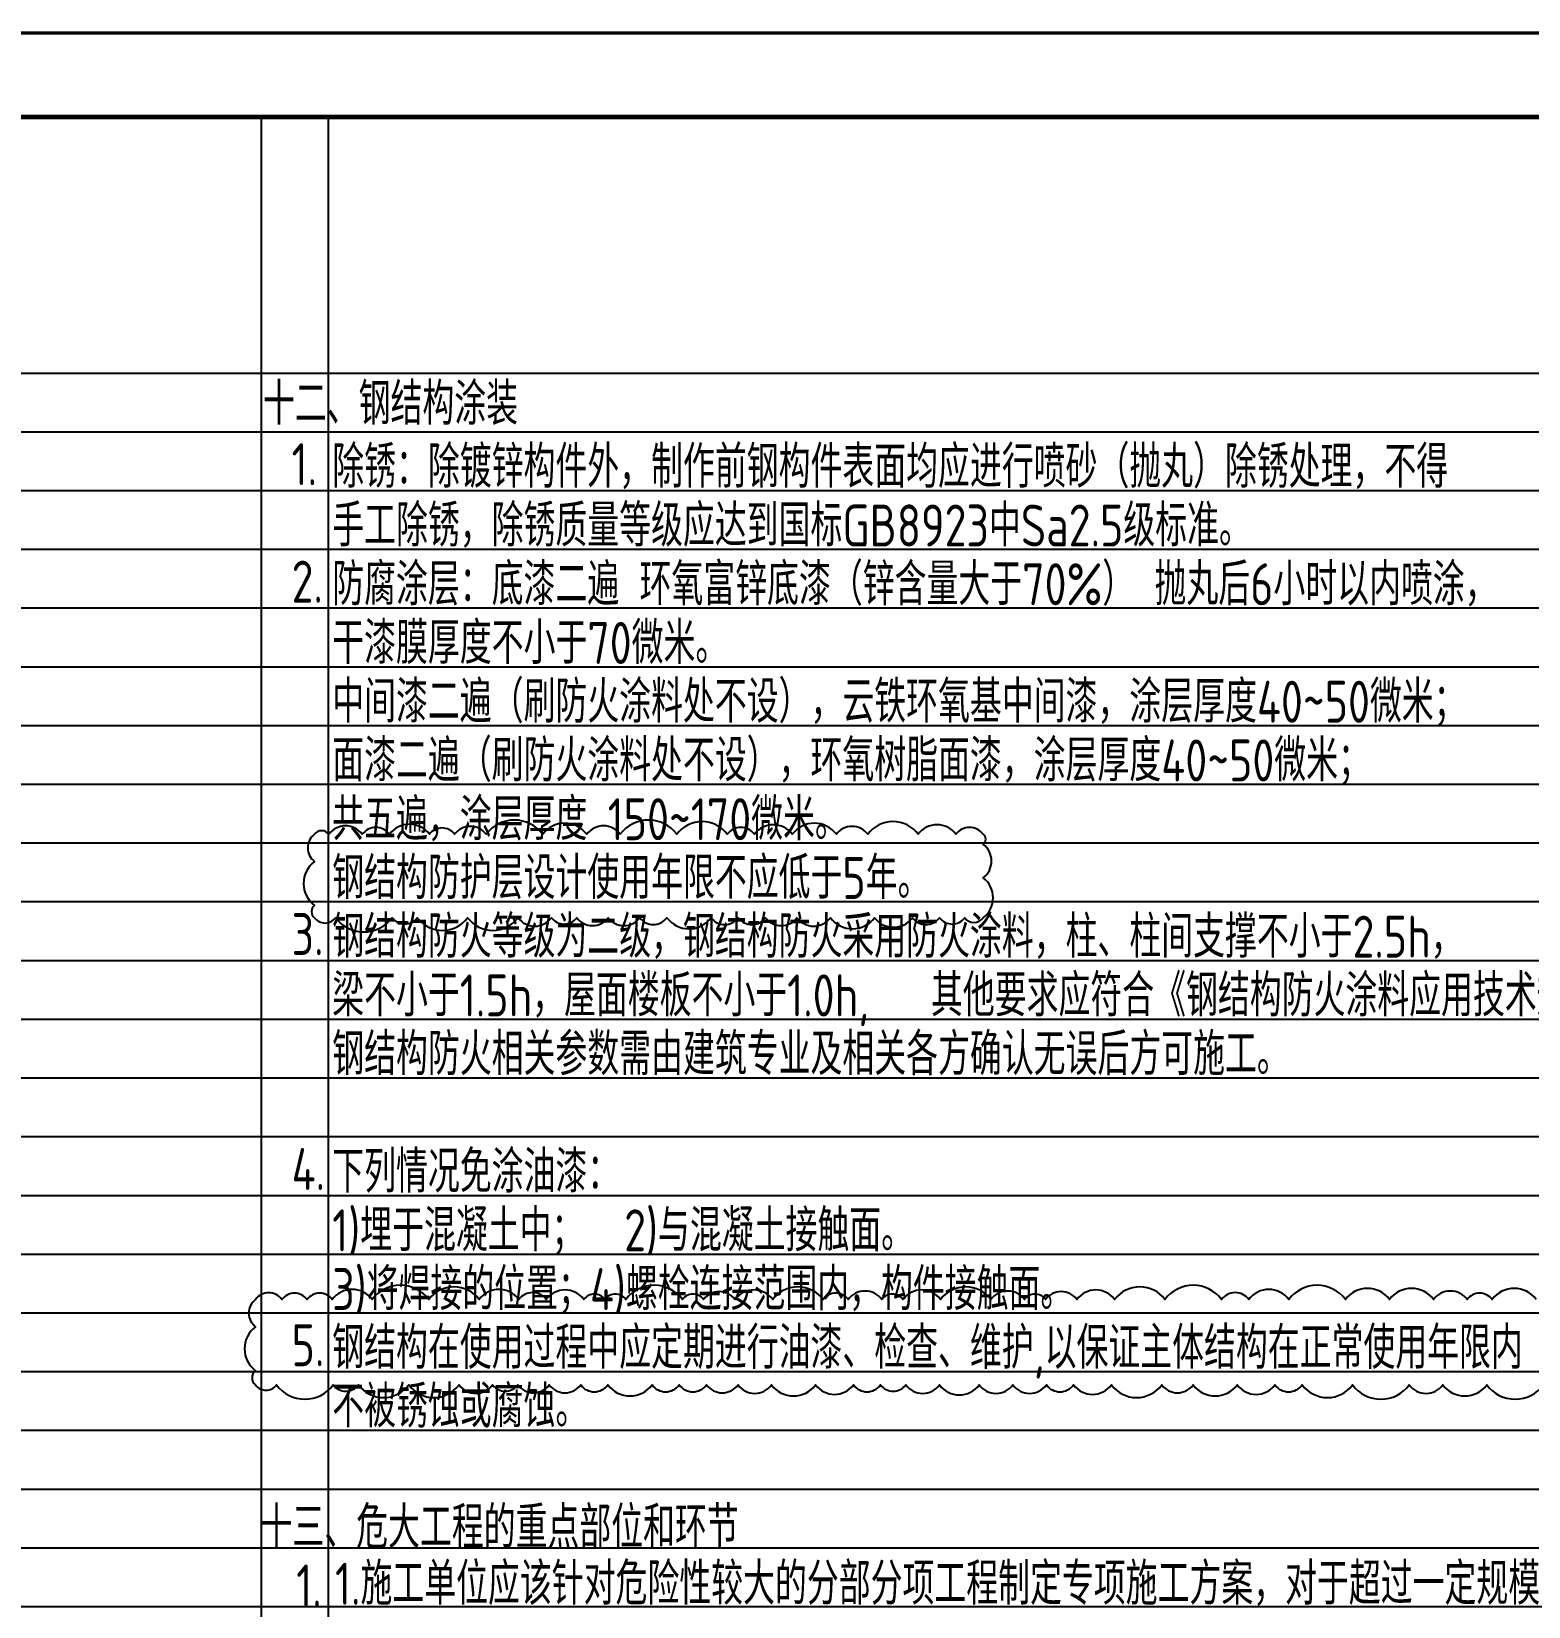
# Model space of a CAD drawing. Extents: x 447413 to 2975780, y -1432727 to 1301644.
# Drawn here: x 2321700 to 2339542, y 919330 to 938100 of the extents above; entities that cross this region are included whole.
import ezdxf

# ---------------------------------------------------------------- set-up
doc = ezdxf.new("R2010")
doc.units = 0
doc.header["$LTSCALE"] = 1000
doc.header["$MEASUREMENT"] = 0
doc.linetypes.add('CONTINOUS', pattern=[0])
for name, color, linetype in [('PUB_TEXT', 7, 'Continuous'), ('THIN', 7, 'Continuous'), ('图框', 253, 'Continuous')]:
    doc.layers.add(name, color=color, linetype=linetype)
doc.layers.add('审图意见修改', color=5, linetype='Continuous', plot=False)
doc.layers.add('辅助层', color=175, linetype='CONTINOUS', plot=False)
doc.styles.add('TSSD_Norm', font='tssdeng.shx', dxfattribs={"bigfont": 'tssdchn.shx'})
doc.styles.add('TSSD_REIN', font='Tssdeng.shx', dxfattribs={"width": 0.7, "bigfont": 'hztxt.shx'})

# ---------------------------------------------------------------- blocks, each defined once
blk = doc.blocks.new('A1')
at = {"layer": '图框', "color": 2, "const_width": 40}
blk.add_lwpolyline([(2104618, 748109), (2188718, 748109), (2188718, 688709), (2104618, 688709)], close=True, dxfattribs=at)
at = {"layer": '图框', "color": 153, "const_width": 58}
blk.add_lwpolyline([(2107118, 747109), (2181218, 747109), (2181218, 689709), (2107118, 689709)], close=True, dxfattribs=at)

msp = doc.modelspace()

# ---------------------------------------------------------------- linework, layer by layer
at = {"layer": 'THIN'}
msp.add_lwpolyline([(2266999.3, 937080), (2341099.3, 937080), (2341099.3, 879680), (2266999.3, 879680)], close=True, dxfattribs=at)
at = {"layer": '审图意见修改'}
msp.add_lwpolyline([(2325073.5, 928533.5, 0.5), (2325073.5, 928208.5, 0.5), (2325073.5, 927683.5, 0.5), (2325073.5, 927538, 0.5), (2325323.5, 927538, 0.5), (2325998.5, 927538, 0.5), (2326298.5, 927538, 0.5), (2326898.5, 927538, 0.5), (2327498.5, 927538, 0.5), (2327898.5, 927538, 0.5), (2328198.5, 927538, 0.5), (2328573.5, 927538, 0.5), (2328948.5, 927538, 0.5), (2329273.5, 927538, 0.5), (2329798.5, 927538, 0.5), (2330123.5, 927538, 0.5), (2330448.5, 927538, 0.5), (2330823.5, 927538, 0.5), (2331223.5, 927538, 0.5), (2331748.5, 927538, 0.5), (2332198.5, 927538, 0.5), (2332523.5, 927538, 0.5), (2332823.5, 927538, 0.5), (2333042.5, 927538, 0.5), (2333042.5, 928013, 0.5), (2333042.5, 928413, 0.5), (2333042.5, 928533.5, 0.5), (2332717.5, 928533.5, 0.5), (2332267.5, 928533.5, 0.5), (2331667.5, 928533.5, 0.5), (2331292.5, 928533.5, 0.5), (2330767.5, 928533.5, 0.5), (2330317.5, 928533.5, 0.5), (2329992.5, 928533.5, 0.5), (2329392.5, 928533.5, 0.5), (2328717.5, 928533.5, 0.5), (2328317.5, 928533.5, 0.5), (2327792.5, 928533.5, 0.5), (2327117.5, 928533.5, 0.5), (2326742.5, 928533.5, 0.5), (2326442.5, 928533.5, 0.5), (2325967.5, 928533.5, 0.5), (2325642.5, 928533.5, 0.5), (2325242.5, 928533.5, 0.5)], format="xyb", close=True, dxfattribs=at)
msp.add_lwpolyline([(2339634.5, 922989.5, 0.5), (2339109.5, 922989.5, 0.5), (2338809.5, 922989.5, 0.5), (2338409.5, 922989.5, 0.5), (2337884.5, 922989.5, 0.5), (2337359.5, 922989.5, 0.5), (2336684.5, 922989.5, 0.5), (2336209.5, 922989.5, 0.5), (2335884.5, 922989.5, 0.5), (2335209.5, 922989.5, 0.5), (2334609.5, 922989.5, 0.5), (2334159.5, 922989.5, 0.5), (2333784.5, 922989.5, 0.5), (2333534.5, 922989.5, 0.5), (2333134.5, 922989.5, 0.5), (2332534.5, 922989.5, 0.5), (2332084.5, 922989.5, 0.5), (2331834.5, 922989.5, 0.5), (2331434.5, 922989.5, 0.5), (2331134.5, 922989.5, 0.5), (2330534.5, 922989.5, 0.5), (2330084.5, 922989.5, 0.5), (2329709.5, 922989.5, 0.5), (2329459.5, 922989.5, 0.5), (2328784.5, 922989.5, 0.5), (2328534.5, 922989.5, 0.5), (2328284.5, 922989.5, 0.5), (2327834.5, 922989.5, 0.5), (2327509.5, 922989.5, 0.5), (2327034.5, 922989.5, 0.5), (2326434.5, 922989.5, 0.5), (2325759.5, 922989.5, 0.5), (2325284.5, 922989.5, 0.5), (2324984.5, 922989.5, 0.5), (2324684.5, 922989.5, 0.5), (2324370.5, 922989.5, 0.5), (2324370.5, 922664.5, 0.5), (2324370.5, 922139.5, 0.5), (2324370.5, 921970, 0.5), (2324620.5, 921970, 0.5), (2325295.5, 921970, 0.5), (2325595.5, 921970, 0.5), (2326195.5, 921970, 0.5), (2326795.5, 921970, 0.5), (2327195.5, 921970, 0.5), (2327495.5, 921970, 0.5), (2327870.5, 921970, 0.5), (2328245.5, 921970, 0.5), (2328570.5, 921970, 0.5), (2329095.5, 921970, 0.5), (2329420.5, 921970, 0.5), (2329745.5, 921970, 0.5), (2330120.5, 921970, 0.5), (2330520.5, 921970, 0.5), (2331045.5, 921970, 0.5), (2331495.5, 921970, 0.5), (2331820.5, 921970, 0.5), (2332120.5, 921970, 0.5), (2332520.5, 921970, 0.5), (2332995.5, 921970, 0.5), (2333395.5, 921970, 0.5), (2333795.5, 921970, 0.5), (2334120.5, 921970, 0.5), (2334570.5, 921970, 0.5), (2335170.5, 921970, 0.5), (2335545.5, 921970, 0.5), (2336070.5, 921970, 0.5), (2336520.5, 921970, 0.5), (2336845.5, 921970, 0.5), (2337445.5, 921970, 0.5), (2338120.5, 921970, 0.5), (2338520.5, 921970, 0.5), (2339045.5, 921970, 0.5), (2339720.5, 921970, 0.5)], format="xyb", dxfattribs=at)
at = {"layer": '辅助层'}
for p, q in [((2324435.4, 937080), (2324435.4, 879680)), ((2325235.4, 937080), (2325235.4, 879680)), ((2266999.3, 934030), (2341099.3, 934030)), ((2266999.3, 933330), (2341099.3, 933330)), ((2266999.3, 932630), (2341099.3, 932630)), ((2266999.3, 931930), (2341099.3, 931930)), ((2266999.3, 931230), (2341099.3, 931230)), ((2266999.3, 930530), (2341099.3, 930530)), ((2266999.3, 929830), (2341099.3, 929830)), ((2266999.3, 929130), (2341099.3, 929130)), ((2266999.3, 928430), (2341099.3, 928430)), ((2266999.3, 927730), (2341099.3, 927730)), ((2266999.3, 927030), (2341099.3, 927030)), ((2266999.3, 926330), (2341099.3, 926330)), ((2266999.3, 925630), (2341099.3, 925630)), ((2266999.3, 924930), (2341099.3, 924930)), ((2266999.3, 924230), (2341099.3, 924230)), ((2266999.3, 923530), (2341099.3, 923530)), ((2266999.3, 922830), (2341099.3, 922830)), ((2266999.3, 922130), (2341099.3, 922130)), ((2266999.3, 921430), (2341099.3, 921430)), ((2266999.3, 920730), (2341099.3, 920730)), ((2266999.3, 920030), (2341099.3, 920030)), ((2266999.3, 919330), (2341099.3, 919330))]:
    msp.add_line(p, q, dxfattribs=at)

# ---------------------------------------------------------------- block references
msp.add_blockref('A1', (159881.3, 189971.3))

# ---------------------------------------------------------------- texts
at = {"layer": 'PUB_TEXT', "color": 40, "style": 'TSSD_Norm', "width": 0.8}
for s, p in [('十二、钢结构涂装', (2324459.4, 933412.7)), ('十三、危大工程的重点部位和环节', (2324429.7, 920021.9))]:
    msp.add_text(s, height=500, dxfattribs=at).set_placement(p)
at = {"layer": 'PUB_TEXT', "width": 0.8}
for s, style, p in [('1.', 'TSSD_REIN', (2324800, 932693.8)), ('除锈：除镀锌构件外，制作前钢构件表面均应进行喷砂（抛丸）除锈处理，不得', 'TSSD_Norm', (2325284.6, 932662.6)), ('手工除锈，除锈质量等级应达到国标GB8923中Sa2.5级标准。', 'TSSD_Norm', (2325284.6, 931962.6)), ('2.', 'TSSD_REIN', (2324800, 931293.8)), ('防腐涂层：底漆二遍 环氧富锌底漆（锌含量大于70%%%） 抛丸后6小时以内喷涂，', 'TSSD_Norm', (2325284.6, 931262.6)), ('干漆膜厚度不小于70微米。', 'TSSD_Norm', (2325284.6, 930562.6)), ('中间漆二遍（刷防火涂料处不设），云铁环氧基中间漆，涂层厚度40~50微米；', 'TSSD_Norm', (2325284.6, 929862.6)), ('面漆二遍（刷防火涂料处不设），环氧树脂面漆，涂层厚度40~50微米；', 'TSSD_Norm', (2325284.6, 929162.6)), ('共五遍，涂层厚度 150~170微米。', 'TSSD_Norm', (2325284.6, 928462.6)), ('钢结构防火等级为二级，钢结构防火采用防火涂料，柱、柱间支撑不小于2.5h，', 'TSSD_Norm', (2325284.6, 927062.6)), ('3.', 'TSSD_REIN', (2324800, 927093.8)), ('梁不小于1.5h，屋面楼板不小于1.0h,', 'TSSD_Norm', (2325284.6, 926362.6)), ('钢结构防火相关参数需由建筑专业及相关各方确认无误后方可施工。', 'TSSD_Norm', (2325284.6, 925662.6)), ('下列情况免涂油漆：', 'TSSD_Norm', (2325284.6, 924262.6)), ('4.', 'TSSD_REIN', (2324800, 924293.8)), ('1)埋于混凝土中；  2)与混凝土接触面。', 'TSSD_Norm', (2325284.6, 923562.6)), ('3)将焊接的位置；4)螺栓连接范围内，构件接触面。', 'TSSD_Norm', (2325284.6, 922862.6)), ('5.', 'TSSD_REIN', (2324800, 922193.8)), ('不被锈蚀或腐蚀。', 'TSSD_Norm', (2325284.6, 921462.6))]:
    msp.add_text(s, height=500, dxfattribs=dict(at, style=style)).set_placement(p)
at = {"layer": 'PUB_TEXT', "color": 4, "style": 'TSSD_Norm', "width": 0.8}
for s, p in [('钢结构防护层设计使用年限不应低于5年。', (2325284.6, 927762.6)), ('钢结构在使用过程中应定期进行油漆、检查、维护,以保证主体结构在正常使用年限内', (2325284.6, 922162.6))]:
    msp.add_text(s, height=500, dxfattribs=at).set_placement(p)
at = {"layer": 'PUB_TEXT', "color": 1, "style": 'TSSD_Norm', "width": 0.8}
msp.add_text('其他要求应符合《钢结构防火涂料应用技术规范》。', height=500, dxfattribs=at).set_placement((2332420.2, 926362.6))
at = {"layer": 'PUB_TEXT', "color": 7, "style": 'TSSD_Norm', "width": 0.8}
for s, p in [('1.', (2324855.7, 919330)), ('1.施工单位应该针对危险性较大的分部分项工程制定专项施工方案，对于超过一定规模', (2325317.7, 919350.8))]:
    msp.add_text(s, height=500, dxfattribs=at).set_placement(p)

doc.saveas('drawing.dxf')
